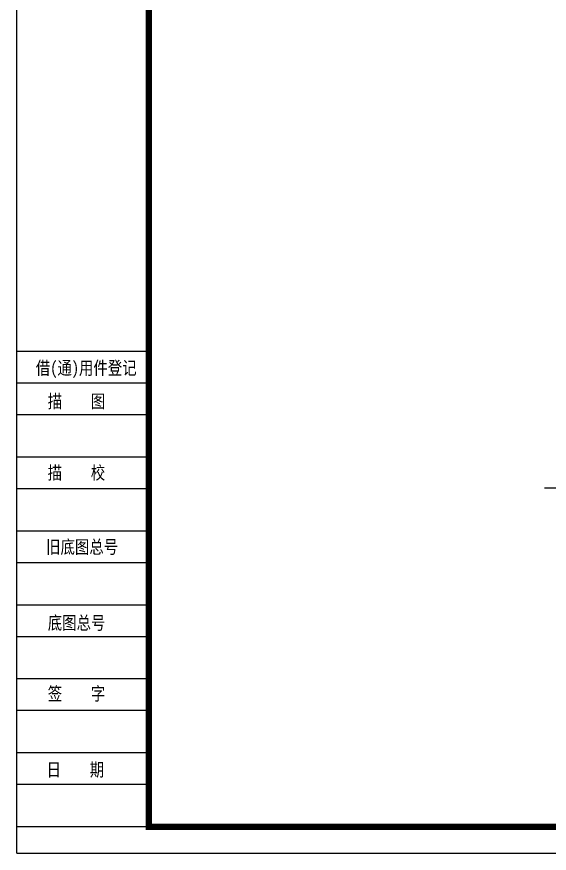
# Model space of a CAD drawing. Header units: millimetres. Extents: x 7829 to 9013, y 2050 to 2917.
# Drawn here: x 7829.1 to 8037.1, y 2050.4 to 2377 of the extents above; entities that cross this region are included whole.
import ezdxf

# ---------------------------------------------------------------- set-up
doc = ezdxf.new("R2010")
doc.units = ezdxf.units.MM
doc.linetypes.add('AM_ISO08W050', pattern=[18, 12, -1.5, 3, -1.5])
doc.layers.add('AM_7', color=4, linetype='AM_ISO08W050', lineweight=25)
doc.styles.add('STYLE1', font='')
doc.styles.get('STYLE1').set_extended_font_data('FangSong_GB2312')

msp = doc.modelspace()

# ---------------------------------------------------------------- linework, layer by layer
for p, q in [((7829.102, 2050.361), (7829.102, 2916.611)), ((7880.664, 2246.299), (7829.102, 2246.299)), ((7880.664, 2233.924), (7829.102, 2233.924)), ((7880.664, 2221.549), (7829.102, 2221.549)), ((7880.664, 2205.049), (7829.102, 2205.049)), ((7880.664, 2192.674), (7829.102, 2192.674)), ((7880.664, 2176.174), (7829.102, 2176.174)), ((7880.664, 2163.799), (7829.102, 2163.799)), ((7880.664, 2147.299), (7829.102, 2147.299)), ((7880.664, 2134.924), (7829.102, 2134.924)), ((7880.664, 2118.424), (7829.102, 2118.424)), ((7880.664, 2106.049), (7829.102, 2106.049)), ((7880.664, 2089.549), (7829.102, 2089.549)), ((7880.664, 2077.174), (7829.102, 2077.174)), ((7880.664, 2060.674), (7829.102, 2060.674)), ((7829.102, 2050.361), (9012.977, 2050.361)), ((7829.102, 2050.361), (7829.102, 2050.361))]:
    msp.add_line(p, q)
at = {"const_width": 2.475}
msp.add_lwpolyline([(9002.664, 2906.299), (7880.664, 2906.299), (7880.664, 2060.674), (9002.664, 2060.674)], close=True, dxfattribs=at)
at = {"layer": 'AM_7'}
msp.add_line((8292.893, 2192.742), (8035.305, 2192.9), dxfattribs=at)

# ---------------------------------------------------------------- texts
at = {"style": 'STYLE1', "width": 0.8}
for s, p in [('借(通)用件登记', (7836.567, 2237.285)), ('描    图', (7841.23, 2224.265)), ('描    校', (7841.182, 2196.37)), ('旧底图总号', (7840.587, 2167.406)), ('底图总号', (7841.23, 2137.749)), ('签    字', (7841.23, 2110.098)), ('日    期', (7840.749, 2080.415))]:
    msp.add_text(s, height=5.1562, dxfattribs=at).set_placement(p)

doc.saveas('drawing.dxf')
